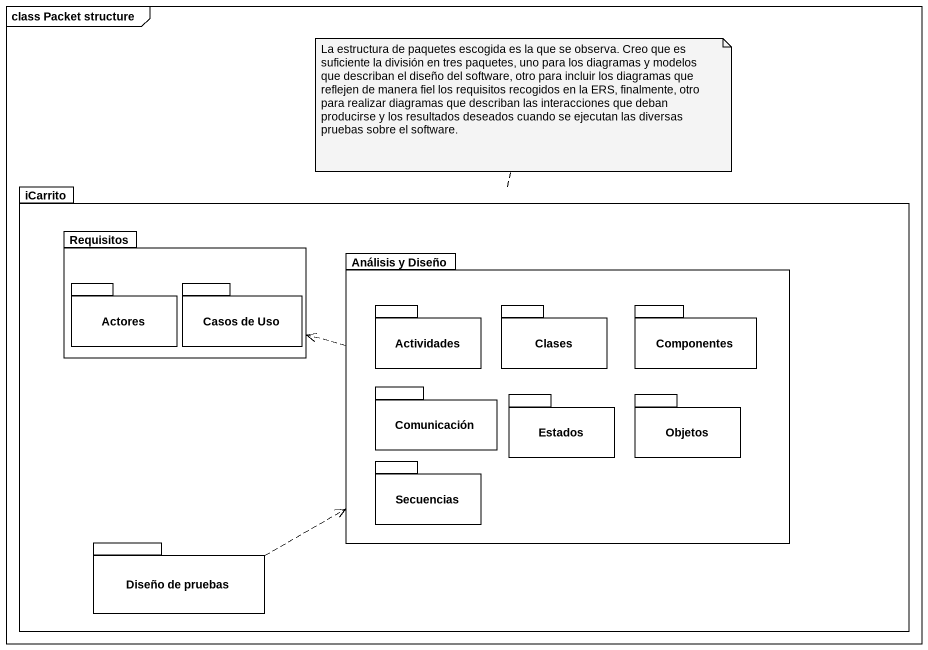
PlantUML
@startuml
mainframe class Packet structure
package iCarrito {
  package Requisitos {
    package Actores {
    }
    package "Casos de Uso" as Casos_de_Uso {
    }
  }
  package "Análisis y Diseño" as Análisis_y_Diseño {
    package Actividades {
    }
    package Clases {
    }
    package Componentes {
    }
    package Comunicación {
    }
    package Estados {
    }
    package Objetos {
    }
    package Secuencias {
    }
  }
  package "Diseño de pruebas" as Diseño_de_pruebas {
  }
}
Análisis_y_Diseño .left.> Requisitos
Diseño_de_pruebas .right.> Análisis_y_Diseño
note top of iCarrito : La estructura de paquetes escogida es la que se observa. Creo que es suficiente la división en tres paquetes, uno para los diagramas y modelos que describan el diseño del software, otro para incluir los diagramas que reflejen de manera fiel los requisitos recogidos en la ERS, finalmente, otro para realizar diagramas que describan las interacciones que deban producirse y los resultados deseados cuando se ejecutan las diversas pruebas sobre el software.
@enduml
